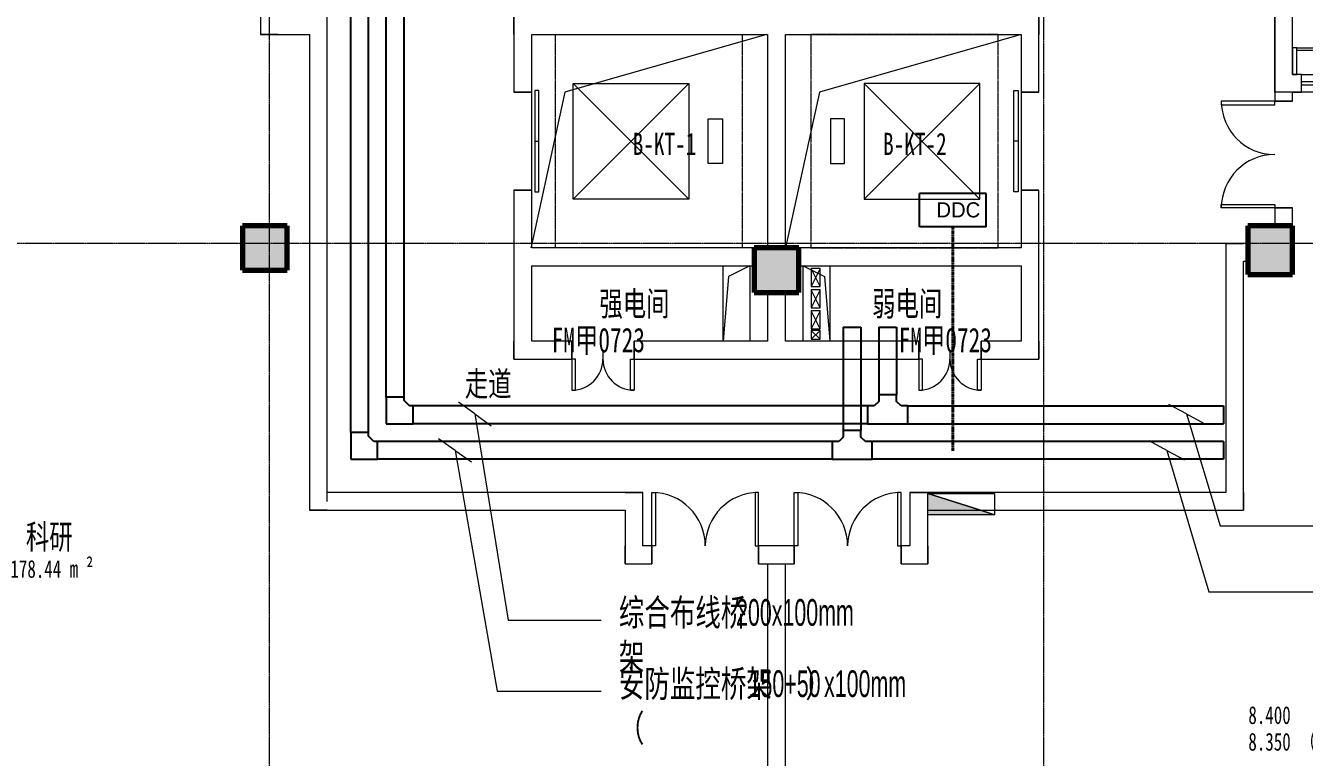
# Model space of a CAD drawing. Header units: millimetres. Extents: x 168964 to 234689, y -27981 to 8299.
# Drawn here: x 197041 to 211415, y -14478 to -6250 of the extents above; entities that cross this region are included whole.
import ezdxf

# ---------------------------------------------------------------- set-up
doc = ezdxf.new("R2010")
doc.units = ezdxf.units.MM
for name, pattern in [('Dash', [6.35, 3.175, -3.175]), ('TJ Dash', [1.6, 1, -0.6]), ('轴网线', [22.24, 12.7, -3.18, 3.18, -3.18])]:
    doc.linetypes.add(name, pattern=pattern)
for name, color, linetype, lineweight in [('A-____-NOTE-TEXT', 7, 'Continuous', 5), ('A-AREA-____-IDEN', 7, 'Continuous', 5), ('A-DETL-____-OTLN', 7, 'Continuous', 5), ('A-DETL-GENF-OTLN', 7, 'Continuous', 5), ('A-DOOR-____-IDEN', 7, 'Continuous', 5), ('A-GLAZ-CWMG-MCUT', 7, 'Continuous', 13), ('A-GLAZ-CWMG-OTLN', 7, 'Continuous', 5), ('A-WALL-____-MCUT', 7, 'Continuous', 13), ('A-WALL-____-OTLN', 7, 'Continuous', 13), ('E-CABL-TRAY-OTLN', 7, 'Continuous', 35), ('E-WIRE-____-OTLN', 7, 'Continuous', 25), ('G-____-____-DIMS', 7, 'Continuous', 5), ('G-____-____-TEXT', 7, 'Continuous', 5), ('Q-SPCQ-____-OTLN', 7, 'Continuous', 5), ('S-GRID-____-OTLN', 7, 'Continuous', 5)]:
    doc.layers.add(name, color=color, linetype=linetype, lineweight=lineweight)
for name, color, linetype, lineweight, true_color in [('A-DOOR-____-MCUT', 7, 'Continuous', 13, 0x00007f), ('A-FLOR-____-OTLN', 7, 'Continuous', 13, 0x007f00), ('A-GLAZ-____-OTLN', 7, 'Continuous', 13, 0x00007f)]:
    doc.layers.add(name, color=color, linetype=linetype, lineweight=lineweight, true_color=true_color)
doc.styles.add('TJ_FangSong', font='', dxfattribs={"height": 170})
doc.styles.add('TJ_FangSong_Narrow_4', font='', dxfattribs={"width": 0.7, "height": 300})
doc.styles.add('仿宋_2', font='', dxfattribs={"width": 0.7, "height": 250})
doc.styles.add('仿宋_3', font='', dxfattribs={"width": 0.7, "height": 275})
doc.styles.add('仿宋_4', font='', dxfattribs={"width": 0.7, "height": 200})
doc.styles.get('TJ_FangSong').set_extended_font_data('TJ_FangSong')
doc.styles.get('TJ_FangSong_Narrow_4').set_extended_font_data('TJ_FangSong_Narrow')
doc.styles.get('仿宋_2').set_extended_font_data('FangSong')
doc.styles.get('仿宋_3').set_extended_font_data('FangSong')
doc.styles.get('仿宋_4').set_extended_font_data('FangSong')

# ---------------------------------------------------------------- blocks, each defined once
blk = doc.blocks.new('电梯门 - 1100mm_入口宽度-1329516-ELV_3F')
at = {"layer": 'Q-SPCQ-____-OTLN', "color": 251, "true_color": 0x515151}
for p, q in [((570, 180), (-570, 180)), ((-570, 180), (-570, 135)), ((0, 135), (0, 180)), ((570, 135), (570, 180)), ((-570, 135), (570, 135))]:
    blk.add_line(p, q, dxfattribs=at)
blk = doc.blocks.new('电梯门 - 1100mm_入口宽度-1547718-ELV_3F')
at = {"layer": 'Q-SPCQ-____-OTLN', "color": 251, "true_color": 0x515151}
for p, q in [((-570, -180), (-570, -135)), ((-570, -135), (570, -135)), ((0, -135), (0, -180)), ((570, -135), (570, -180)), ((570, -180), (-570, -180))]:
    blk.add_line(p, q, dxfattribs=at)
blk = doc.blocks.new('左右推拉窗 - C1015-1399711-ELV_3F')
at = {"layer": 'A-GLAZ-____-OTLN', "color": 251, "lineweight": 5, "true_color": 0x515151}
for p, q in [((-490, -167), (-490, 33)), ((-490, 33), (510, 33)), ((510, 33), (510, -167)), ((-490, -47), (510, -47)), ((510, -87), (-490, -87)), ((510, -167), (-490, -167))]:
    blk.add_line(p, q, dxfattribs=at)
blk = doc.blocks.new('TJ客梯 - 1300_1300 TYP2-2462570-ELV_3F')
at = {"layer": 'Q-SPCQ-____-OTLN', "color": 13, "linetype": 'TJ Dash', "true_color": 0xff5151}
for p, q in [((1200, 1050), (-1200, 1050)), ((-1200, -1050), (-1200, 1050)), ((1200, 1050), (-1200, 1050)), ((1200, 1050), (1200, -1050)), ((1200, -1050), (-1200, -1050)), ((1200, -1050), (-1200, -1050))]:
    blk.add_line(p, q, dxfattribs=at)
at = {"layer": 'Q-SPCQ-____-OTLN', "color": 131, "true_color": 0x51ffff}
for p, q in [((-650, 850), (650, -450)), ((650, 850), (-650, -450)), ((-650, -450), (-650, 850)), ((-650, 850), (650, 850)), ((650, 850), (650, -450)), ((650, -450), (-650, -450)), ((-250, -830), (-250, -670)), ((-250, -670), (250, -670)), ((250, -670), (250, -830)), ((250, -830), (-250, -830))]:
    blk.add_line(p, q, dxfattribs=at)
blk = doc.blocks.new('TJ客梯 - 1300_1300 TYP2-2462550-ELV_3F')
at = {"layer": 'Q-SPCQ-____-OTLN', "color": 13, "linetype": 'TJ Dash', "true_color": 0xff5151}
for p, q in [((1200, 1050), (-1200, 1050)), ((-1200, 1050), (-1200, -1050)), ((1200, 1050), (-1200, 1050)), ((1200, -1050), (1200, 1050)), ((1200, -1050), (-1200, -1050)), ((1200, -1050), (-1200, -1050))]:
    blk.add_line(p, q, dxfattribs=at)
at = {"layer": 'Q-SPCQ-____-OTLN', "color": 131, "true_color": 0x51ffff}
for p, q in [((250, 830), (-250, 830)), ((-250, 830), (-250, 670)), ((250, 670), (250, 830)), ((-250, 670), (250, 670)), ((-650, -850), (650, 450)), ((650, -850), (-650, 450)), ((650, 450), (-650, 450)), ((-650, 450), (-650, -850)), ((650, -850), (650, 450)), ((-650, -850), (650, -850))]:
    blk.add_line(p, q, dxfattribs=at)
blk = doc.blocks.new('矩形竖梃 - 50_300mm 长方形-V191-ELV_3F')
at = {"layer": 'A-GLAZ-CWMG-MCUT', "color": 251, "lineweight": 5, "true_color": 0x515151}
for p, q in [((-50, 0), (0, 0)), ((-50, -300), (-50, 0)), ((0, 0), (0, -300)), ((0, -300), (-50, -300))]:
    blk.add_line(p, q, dxfattribs=at)
blk = doc.blocks.new('矩形竖梃 - 30mm 正方形-V193-ELV_3F')
at = {"layer": 'A-GLAZ-CWMG-OTLN', "color": 251, "true_color": 0x515151}
for p, q in [((176850, -6500), (177950, -6500)), ((177950, -6530), (176850, -6530))]:
    blk.add_line(p, q, dxfattribs=at)
blk = doc.blocks.new('消火栓明装 - 消火栓明装-V194-ELV_3F')
at = {"layer": 'A-DETL-GENF-OTLN', "true_color": 0x888888}
blk.add_hatch(color=252, dxfattribs=at).paths.add_polyline_path([(-375, 0), (375, 0), (-375, 240), (-375, 50)], flags=0)
at = {"layer": 'A-DETL-GENF-OTLN', "color": 251, "true_color": 0x515151}
for p, q in [((-375, 240), (375, 240)), ((219, 50), (-375, 240)), ((-375, 50), (-375, 240)), ((-375, 240), (219, 50)), ((375, 240), (375, 50)), ((-375, 0), (-375, 50)), ((375, 0), (219, 50)), ((219, 50), (375, 0)), ((375, 50), (375, 0)), ((375, 0), (-375, 0))]:
    blk.add_line(p, q, dxfattribs=at)
blk = doc.blocks.new('TJ双扇平开门 - M1222-1543866-ELV_3F')
at = {"layer": 'A-DOOR-____-MCUT', "color": 251, "lineweight": 5, "true_color": 0x515151}
for p, q in [((-600, 100), (-600, 700)), ((-600, 700), (-560, 700)), ((-560, 700), (-560, 100)), ((600, 700), (560, 700)), ((560, 700), (560, 100)), ((600, 100), (600, 700)), ((-560, 100), (-600, 100)), ((560, 100), (600, 100))]:
    blk.add_line(p, q, dxfattribs=at)
at = {"layer": 'A-DOOR-____-MCUT', "color": 173, "lineweight": 5, "true_color": 0x5151be}
for centre, start, end in [((-600, 100), 0, 90), ((600, 100), 90, 180)]:
    blk.add_arc(centre, 600, start, end, dxfattribs=at)
blk = doc.blocks.new('TJ双扇平开门 - M1222-2000169-ELV_3F')
at = {"layer": 'A-DOOR-____-MCUT', "color": 251, "lineweight": 5, "true_color": 0x515151}
for p, q in [((-560, -100), (-600, -100)), ((-600, -100), (-600, -700)), ((-560, -700), (-560, -100)), ((560, -100), (600, -100)), ((560, -700), (560, -100)), ((600, -100), (600, -700)), ((-600, -700), (-560, -700)), ((600, -700), (560, -700))]:
    blk.add_line(p, q, dxfattribs=at)
at = {"layer": 'A-DOOR-____-MCUT', "color": 173, "lineweight": 5, "true_color": 0x5151be}
for centre, start, end in [((-600, -100), 270, 360), ((600, -100), 180, 270)]:
    blk.add_arc(centre, 600, start, end, dxfattribs=at)
blk = doc.blocks.new('TJ双扇平开门 - FMA0723-2632723-ELV_3F')
at = {"layer": 'A-DOOR-____-MCUT', "color": 251, "lineweight": 5, "true_color": 0x515151}
for p, q in [((-350, 100), (-350, 450)), ((-350, 450), (-310, 450)), ((-310, 450), (-310, 100)), ((350, 450), (310, 450)), ((310, 450), (310, 100)), ((350, 100), (350, 450)), ((-310, 100), (-350, 100)), ((310, 100), (350, 100))]:
    blk.add_line(p, q, dxfattribs=at)
at = {"layer": 'A-DOOR-____-MCUT', "color": 173, "lineweight": 5, "true_color": 0x5151be}
for centre, start, end in [((-350, 100), 0, 90), ((350, 100), 90, 180)]:
    blk.add_arc(centre, 350, start, end, dxfattribs=at)
blk = doc.blocks.new('YXQH_AR_B9-20_rvt-2-ELV_3F')
at = {"layer": 'A-DETL-GENF-OTLN', "true_color": 0xa1a1a1}
h = blk.add_hatch(dxfattribs=at)
h.set_pattern_fill('FP_181', color=253, style=0, pattern_type=2)
h.set_pattern_definition([(7.754, (-466.58, -204.02), (12.15805, 332.8942), [3.353, -1548.768]), (7.754, (776.34, 218.05), (12.15805, 332.8942), [3.353, -1548.768]), (9.74, (363.8, 116.2), (0.0001, 1266.291), [3.353, -588.363]), (9.74, (339.6, 204.2), (0.0001, 1266.291), [3.353, -588.363]), (68.882, (225.66, -61.6), (-140.1373, 1041.8589), [3.353, -1089.337]), (68.882, (129, -106.5), (-140.1373, 1041.8589), [3.353, -1089.337]), (56.297, (-51.2, 131.2), (-734.4827, 622.86), [3.353, -470.742]), (56.297, (137.8, 331.9), (-734.4827, 622.86), [3.353, -470.742]), (137.416, (187.59, 94.08), (-3935.054568, 3543.459496), [73.913, -9804.313]), (8.512, (90.05, 79.41), (3117.572636, 564.982686), [98.632, -5356.38]), (236.294, (133.21, 144.14), (-4467.173774, -6768.804336), [77.802, -13192.636]), (128.267, (122.16, 220.01), (-6131.736673, 7665.37486), [53.462, -17810.517]), (9.74, (48.62, 207.58), (3069.14795, 643.06413), [74.582, -10350.37]), (233.414, (89.018, 261.96), (-20834.0959632, -28103.0884394), [67.74, -56173.655]), (67.8, (40.48, -52.28), (439.74679, 1441.63531), [50.851, -3807.912]), (307.846, (0, 0), (856.01581, -814.9391), [66.124, -2950.443]), (45, (0, 0), (-176.7767, 176.7767), []), (355, (0, 0), (578.509, 689.44), [60, -660]), (7.754, (0, 0), (12.15805, 332.8942), [3.353, -1548.768]), (7.754, (517.27, 396.9), (12.15805, 332.8942), [3.353, -1548.768]), (7.754, (1048.8, 804.78), (12.15805, 332.8942), [3.353, -1548.768]), (9.74, (-323, 0), (0.0001, 1266.291), [3.353, -588.363]), (9.74, (-83.4, -219.6), (0.0001, 1266.291), [3.353, -588.363]), (9.74, (298.5, -569.5), (0.0001, 1266.291), [3.353, -588.363]), (68.882, (645.7, -553.4), (-140.1373, 1041.8589), [3.353, -1089.337]), (68.882, (-12.15, -134.3), (-140.1373, 1041.8589), [3.353, -1089.337]), (68.882, (-223, 0), (-140.1373, 1041.8589), [3.353, -1089.337]), (56.297, (0, 0), (-734.4827, 622.86), [3.353, -470.742]), (56.297, (378.7, 49.9), (-734.4827, 622.86), [3.353, -470.742]), (56.297, (1010.3, 133), (-734.4827, 622.86), [3.353, -470.742])])
h.paths.add_polyline_path([(182950, -17650), (182950, -17150), (182450, -17150), (182450, -17650)], flags=0)
h.paths.add_polyline_path([(159500, -17650), (159500, -17200), (159050, -17200), (159050, -17650)], flags=0)
h.paths.add_polyline_path([(165600, -17650), (165600, -17050), (165000, -17050), (165000, -17650)], flags=0)
h.paths.add_polyline_path([(173700, -17650), (174300, -17650), (174300, -17050), (173700, -17050)], flags=0)
h.paths.add_polyline_path([(171250, -9250), (171250, -8750), (170750, -8750), (170750, -9250)], flags=0)
h.paths.add_polyline_path([(176300, -9050), (176800, -9050), (176800, -8500), (176300, -8500)], flags=0)
h.paths.add_polyline_path([(165000, -9000), (165500, -9000), (165500, -8500), (165000, -8500)], flags=0)
h.paths.add_polyline_path([(182500, -8950), (183000, -8950), (183000, -8450), (182500, -8450)], flags=0)
h.paths.add_polyline_path([(156850, -8950), (156850, -8450), (156350, -8450), (156350, -8950)], flags=0)
h.paths.add_polyline_path([(182550, -7000), (182950, -7000), (182950, -6500), (182550, -6500)], flags=0)
h.paths.add_polyline_path([(168050, -1530), (168250, -1530), (168250, -1130), (168050, -1130)], flags=0)
h.paths.add_polyline_path([(171100, -1530), (171100, -1130), (170900, -1130), (170900, -1530)], flags=0)
h.paths.add_polyline_path([(173950, -1530), (173950, -1130), (173750, -1130), (173750, -1530), (173792.8, -1530)], flags=0)
h.paths.add_polyline_path([(176800, -350), (176800, 250), (176200, 250), (176200, -350)], flags=0)
h.paths.add_polyline_path([(165000, -250), (165500, -250), (165500, 250), (165000, 250)], flags=0)
h.paths.add_polyline_path([(156850, -250), (156850, 250), (156350, 250), (156350, -250)], flags=0)
h.paths.add_polyline_path([(173950, -150), (173950, 250), (173750, 250), (173750, -150), (173792.8, -150)], flags=0)
h.paths.add_polyline_path([(168250, -150), (168250, 250), (168050, 250), (168050, -150)], flags=0)
h.paths.add_polyline_path([(170900, -150), (171100, -150), (171100, 250), (170900, 250)], flags=0)
at = {"color": 251, "lineweight": 5, "true_color": 0x515151}
for p, q in [((170890, -6350), (168623.2, -7000)), ((173750, -6350), (171483.2, -7000)), ((168623.2, -7000), (168250, -8704.3)), ((171483.2, -7000), (171100, -8750)), ((168250, -8704.3), (168240, -8750)), ((170700, -8950), (170459.6, -9070.4)), ((171300, -8950), (171540.4, -9070.4)), ((170459.6, -9070.4), (170400, -9800)), ((171540.4, -9070.4), (171600, -9800))]:
    blk.add_line(p, q, dxfattribs=at)
at = {"layer": 'A-DETL-____-OTLN', "color": 160, "lineweight": 70, "true_color": 0x4444ff}
for p, q in [((165500, -8500), (165000, -8500)), ((165000, -8500), (165000, -9000)), ((165500, -9000), (165500, -8500)), ((176800, -8500), (176300, -8500)), ((176300, -8500), (176300, -9050)), ((176800, -9050), (176800, -8500)), ((171250, -8750), (170750, -8750)), ((170750, -8750), (170750, -9250)), ((171250, -9250), (171250, -8750)), ((165000, -9000), (165500, -9000)), ((176300, -9050), (176800, -9050)), ((170750, -9250), (171250, -9250))]:
    blk.add_line(p, q, dxfattribs=at)
at = {"layer": 'A-DOOR-____-IDEN', "color": 160, "lineweight": 13, "true_color": 0x4444ff}
for p, q in [((169050, -9900), (169050, -10042.3)), ((172950, -9900), (172950, -10042.3))]:
    blk.add_line(p, q, dxfattribs=at)
at = {"layer": 'A-FLOR-____-OTLN', "color": 8, "lineweight": 5, "true_color": 0x7f7f7f}
for p, q in [((176600, -7000), (176600, -4750)), ((168250, -6350), (170900, -6350)), ((168250, -7000), (168250, -6350)), ((170900, -6350), (170900, -8750)), ((171100, -6350), (173750, -6350)), ((171100, -8750), (171100, -6350)), ((173750, -6350), (173750, -7000)), ((168250, -8100), (168250, -7000)), ((173750, -7000), (173750, -8100)), ((176900, -7000), (176600, -7000)), ((168250, -8750), (168250, -8100)), ((173750, -8100), (173750, -8750)), ((170750, -8750), (168250, -8750)), ((170900, -8750), (170750, -8750)), ((171250, -8750), (171100, -8750)), ((173750, -8750), (171250, -8750)), ((170400, -9800), (170400, -8950)), ((170400, -8950), (170700, -8950)), ((170700, -8950), (170700, -9800)), ((171300, -8950), (171600, -8950)), ((171300, -9800), (171300, -8950)), ((171600, -8950), (171600, -9800)), ((170700, -9800), (170400, -9800)), ((171600, -9800), (171300, -9800))]:
    blk.add_line(p, q, dxfattribs=at)
at = {"layer": 'A-WALL-____-MCUT', "color": 251, "lineweight": 5, "true_color": 0x515151}
for p, q in [((176800, -6800), (176800, -1350)), ((176600, -4750), (176600, -7100)), ((165200, -6050), (165200, -6350)), ((165950, -11500), (165950, -6150)), ((168050, -6150), (168050, -6350)), ((173950, -6350), (173950, -6150)), ((165200, -6350), (165400, -6350)), ((165400, -6350), (165750, -6350)), ((165750, -6350), (165750, -11600)), ((168050, -6350), (168050, -7000)), ((168250, -6350), (170900, -6350)), ((168250, -7000), (168250, -6350)), ((170900, -6350), (170900, -8750)), ((171100, -6350), (173750, -6350)), ((171100, -8750), (171100, -6350)), ((173750, -6350), (173750, -7000)), ((173950, -7000), (173950, -6350)), ((176900, -6800), (176800, -6800)), ((168050, -7000), (168250, -7000)), ((173750, -7000), (173950, -7000)), ((176800, -7000), (176900, -7000)), ((176800, -7100), (176800, -7000)), ((176600, -7100), (176800, -7100)), ((168250, -8100), (168050, -8100)), ((168050, -8100), (168050, -8850)), ((168250, -8750), (168250, -8100)), ((173950, -8100), (173750, -8100)), ((173750, -8100), (173750, -8750)), ((173950, -9800), (173950, -8100)), ((176800, -8300), (176600, -8300)), ((176600, -8300), (176600, -8500)), ((176800, -8500), (176800, -8300)), ((170750, -8750), (168250, -8750)), ((173750, -8750), (171250, -8750)), ((176250, -8700), (176050, -8700)), ((176050, -8700), (176050, -11500)), ((176300, -8700), (176250, -8700)), ((168050, -8850), (168050, -9800)), ((176250, -11500), (176250, -8900)), ((176250, -8900), (176300, -8900)), ((168250, -8950), (170750, -8950)), ((168250, -9800), (168250, -8950)), ((171250, -8950), (173750, -8950)), ((173750, -8950), (173750, -9800)), ((170900, -9250), (170900, -9800)), ((171100, -9800), (171100, -9250)), ((168050, -9800), (168050, -10000)), ((168700, -9800), (168250, -9800)), ((168700, -10000), (168700, -9800)), ((170900, -9800), (169400, -9800)), ((169400, -9800), (169400, -10000)), ((172600, -9800), (171100, -9800)), ((172600, -10000), (172600, -9800)), ((173750, -9800), (173300, -9800)), ((173300, -9800), (173300, -10000)), ((173950, -10000), (173950, -9800)), ((168050, -10000), (168700, -10000)), ((169400, -10000), (172600, -10000)), ((173300, -10000), (173950, -10000)), ((165750, -11600), (165750, -11700)), ((169300, -11500), (165950, -11500)), ((169500, -11500), (169300, -11500)), ((169500, -12100), (169500, -11500)), ((172500, -11500), (172500, -12100)), ((172700, -11500), (172500, -11500)), ((176050, -11500), (172700, -11500)), ((176250, -11700), (176250, -11500)), ((165750, -11700), (165950, -11700)), ((165950, -11700), (169300, -11700)), ((169300, -11700), (169300, -12100)), ((172700, -11700), (176250, -11700)), ((172700, -12100), (172700, -11700)), ((169300, -12100), (169300, -12300)), ((169600, -12100), (169500, -12100)), ((169600, -12300), (169600, -12100)), ((170900, -12100), (170800, -12100)), ((170800, -12100), (170800, -12300)), ((171200, -12100), (170900, -12100)), ((171200, -12300), (171200, -12100)), ((172500, -12100), (172400, -12100)), ((172400, -12100), (172400, -12300)), ((172700, -12300), (172700, -12100)), ((169300, -12300), (169600, -12300)), ((170800, -12300), (170900, -12300)), ((170900, -12300), (170900, -20100)), ((171100, -12300), (171200, -12300)), ((171100, -20100), (171100, -12300)), ((172400, -12300), (172700, -12300))]:
    blk.add_line(p, q, dxfattribs=at)
at = {"layer": 'A-WALL-____-OTLN', "color": 251, "lineweight": 5, "true_color": 0x515151}
for p, q in [((176800, -6500), (176800, -1350)), ((176600, -4750), (176600, -7100)), ((165200, -6050), (165200, -6350)), ((165950, -11500), (165950, -6150)), ((168050, -6350), (168050, -6150)), ((173950, -6150), (173950, -6350)), ((165400, -6350), (165200, -6350)), ((165400, -6350), (165750, -6350)), ((165750, -6350), (165750, -11600)), ((168050, -6350), (168050, -7000)), ((168250, -6350), (170900, -6350)), ((168250, -7000), (168250, -6350)), ((170900, -6350), (170900, -8750)), ((171100, -6350), (173750, -6350)), ((171100, -8750), (171100, -6350)), ((173750, -6350), (173750, -7000)), ((173950, -7000), (173950, -6350)), ((176800, -6800), (176800, -6500)), ((176850, -6800), (176800, -6800)), ((176900, -6800), (176850, -6800)), ((168250, -7000), (168050, -7000)), ((173950, -7000), (173750, -7000)), ((176800, -7000), (176900, -7000)), ((176800, -7100), (176800, -7000)), ((176800, -7100), (176600, -7100)), ((168050, -8100), (168250, -8100)), ((168050, -8100), (168050, -8850)), ((168250, -8750), (168250, -8100)), ((173750, -8100), (173950, -8100)), ((173750, -8100), (173750, -8750)), ((173950, -9800), (173950, -8100)), ((176600, -8300), (176800, -8300)), ((176600, -8300), (176600, -8500)), ((176800, -8500), (176800, -8300)), ((170750, -8750), (168250, -8750)), ((170900, -8750), (170750, -8750)), ((171250, -8750), (171100, -8750)), ((173750, -8750), (171250, -8750)), ((176050, -8700), (176250, -8700)), ((176050, -8700), (176050, -11500)), ((176300, -8700), (176250, -8700)), ((168050, -8850), (168050, -9800)), ((176250, -11500), (176250, -8900)), ((176250, -8900), (176300, -8900)), ((168250, -8950), (170750, -8950)), ((168250, -9800), (168250, -8950)), ((171250, -8950), (173750, -8950)), ((173750, -8950), (173750, -9800)), ((170900, -9250), (170900, -9800)), ((171100, -9800), (171100, -9250)), ((168050, -10000), (168050, -9800)), ((168700, -9800), (168250, -9800)), ((168700, -9800), (168700, -10000)), ((169400, -10000), (169400, -9800)), ((170900, -9800), (169400, -9800)), ((172600, -9800), (171100, -9800)), ((172600, -9800), (172600, -10000)), ((173300, -10000), (173300, -9800)), ((173750, -9800), (173300, -9800)), ((173950, -9800), (173950, -10000)), ((168050, -10000), (168700, -10000)), ((169400, -10000), (172600, -10000)), ((173300, -10000), (173950, -10000)), ((165750, -11600), (165750, -11700)), ((165950, -11600), (165950, -11500)), ((169300, -11500), (165950, -11500)), ((165950, -11600), (165950, -11500)), ((169300, -11500), (169500, -11500)), ((169500, -12100), (169500, -11500)), ((172500, -11500), (172500, -12100)), ((172500, -11500), (172700, -11500)), ((176050, -11500), (172700, -11500)), ((176250, -11500), (176250, -11700)), ((165950, -11700), (165750, -11700)), ((165950, -11700), (169300, -11700)), ((169300, -11700), (169300, -12100)), ((172700, -12100), (172700, -11750)), ((173450, -11700), (176250, -11700)), ((169300, -12300), (169300, -12100)), ((169600, -12100), (169500, -12100)), ((169600, -12100), (169600, -12300)), ((170900, -12100), (170800, -12100)), ((170800, -12300), (170800, -12100)), ((171200, -12100), (170900, -12100)), ((171200, -12100), (171200, -12300)), ((172400, -12300), (172400, -12100)), ((172500, -12100), (172400, -12100)), ((172700, -12100), (172700, -12300)), ((169300, -12300), (169600, -12300)), ((170800, -12300), (170900, -12300)), ((170900, -12300), (171100, -12300)), ((171100, -12300), (171200, -12300)), ((172400, -12300), (172700, -12300))]:
    blk.add_line(p, q, dxfattribs=at)
at = {"layer": 'S-GRID-____-OTLN', "color": 160, "linetype": '轴网线', "true_color": 0x4444ff}
for p, q in [((165300, 7499.5), (165300, -27181.2)), ((174000, 7499.5), (174000, -27181.2)), ((199020.5, -8700), (148525.8, -8700))]:
    blk.add_line(p, q, dxfattribs=at)
at = {"color": 251, "lineweight": 5, "true_color": 0x515151}
for name, p, rotation in [('TJ客梯 - 1300_1300 TYP2-2462570-ELV_3F', (169563.5, -7550), 90.00000000000124), ('TJ客梯 - 1300_1300 TYP2-2462550-ELV_3F', (172436.5, -7550), 89.99999999999878), ('电梯门 - 1100mm_入口宽度-1329516-ELV_3F', (168150, -7550), 270), ('电梯门 - 1100mm_入口宽度-1547718-ELV_3F', (173850, -7550), 270), ('TJ双扇平开门 - M1222-1543866-ELV_3F', (176700, -7700), 90), ('TJ双扇平开门 - FMA0723-2632723-ELV_3F', (169050, -9900), 180), ('TJ双扇平开门 - FMA0723-2632723-ELV_3F', (172950, -9900), 180), ('TJ双扇平开门 - M1222-2000169-ELV_3F', (170200, -12200), 180)]:
    blk.add_blockref(name, p, dxfattribs=dict(at, rotation=rotation))
at = {"color": 251, "lineweight": 5, "true_color": 0x515151, "extrusion": (0, 0, -1)}
blk.add_blockref('矩形竖梃 - 50_300mm 长方形-V191-ELV_3F', (-176800, -6500), dxfattribs=at)
at = {"color": 251, "lineweight": 5, "true_color": 0x515151}
for name, p in [('矩形竖梃 - 30mm 正方形-V193-ELV_3F', (0, 0)), ('左右推拉窗 - C1015-1399711-ELV_3F', (177390.5, -6833.1)), ('TJ双扇平开门 - M1222-1543866-ELV_3F', (171800, -12200)), ('消火栓明装 - 消火栓明装-V194-ELV_3F', (173075, -11750))]:
    blk.add_blockref(name, p, dxfattribs=at)
at = {"layer": 'A-AREA-____-IDEN', "color": 250, "true_color": 0x444444, "attachment_point": 1}
for s, insert, char_height, width, style in [('强电间', (169010.2, -9239.2), 275, 1043.797, '仿宋_3'), ('弱电间', (172075.8, -9239.2), 275, 1043.797, '仿宋_3'), ('走道', (167497.3, -10140.7), 275, 695.865, '仿宋_3'), ('科研', (162563.4, -11860), 275, 695.865, '仿宋_3'), ('\\f仿宋|b0|i0|c134|p49|;\\W.7;²', (163241.7, -12258.6), 200, 84.177, '仿宋_4'), ('178.44 m', (162389.8, -12258.6), 200, 1032.573, '仿宋_4')]:
    blk.add_mtext(s, dxfattribs=dict(at, insert=insert, char_height=char_height, width=width, style=style))
at = {"layer": 'A-DOOR-____-IDEN', "color": 250, "true_color": 0x444444, "char_height": 275, "width": 1391.729, "attachment_point": 1, "style": '仿宋_3'}
for insert in [(168473.6, -9647.8), (172373.6, -9647.8)]:
    blk.add_mtext('FM甲0723', dxfattribs=dict(at, insert=insert))
at = {"layer": 'G-____-____-DIMS', "color": 250, "true_color": 0x444444, "insert": (176304.2, -13902.1), "char_height": 200, "width": 1730.384, "attachment_point": 1, "line_spacing_factor": 0.898273, "style": '仿宋_4'}
blk.add_mtext('8.400\\P8.350 （结构）', dxfattribs=at)
at = {"layer": 'G-____-____-TEXT', "color": 250, "true_color": 0x444444, "char_height": 250, "width": 942.785, "attachment_point": 1, "style": '仿宋_2'}
for s, insert in [('B-KT-1', (169384.6, -7455.6)), ('B-KT-2', (172199, -7455.6))]:
    blk.add_mtext(s, dxfattribs=dict(at, insert=insert))
blk = doc.blocks.new('槽式电缆桥架水平弯通 ELV R50 - ELV_SAS安防监控-3024197-ELV_3F')
at = {"layer": 'E-CABL-TRAY-OTLN', "color": 150, "lineweight": 25, "true_color": 0x0080ff}
for p, q in [((-100, 159), (-159, 100)), ((100, 200), (-100, 200)), ((-100, 200), (-100, 159)), ((100, -100), (100, 200)), ((-159, 100), (-200, 100)), ((-200, 100), (-200, -100)), ((-200, -100), (100, -100))]:
    blk.add_line(p, q, dxfattribs=at)
blk = doc.blocks.new('槽式电缆桥架水平三通 ELV R50 - ELV_SAS安防监控-3024217-ELV_3F')
at = {"layer": 'E-CABL-TRAY-OTLN', "color": 150, "lineweight": 25, "true_color": 0x0080ff}
for p, q in [((225, 100), (-225, 100)), ((-225, 100), (-225, -100)), ((225, -100), (225, 100)), ((-225, -100), (-150, -100)), ((-150, -100), (-100, -150)), ((100, -150), (150, -100)), ((150, -100), (225, -100)), ((-100, -150), (-100, -225)), ((-100, -225), (100, -225)), ((100, -225), (100, -150))]:
    blk.add_line(p, q, dxfattribs=at)
blk = doc.blocks.new('槽式电缆桥架水平弯通 ELV R50 - ELV_PDS综合布线-3024243-ELV_3F')
at = {"layer": 'E-CABL-TRAY-OTLN', "color": 216, "lineweight": 25, "true_color": 0x800080}
for p, q in [((-100, 159), (-159, 100)), ((100, 200), (-100, 200)), ((-100, 200), (-100, 159)), ((100, -100), (100, 200)), ((-159, 100), (-200, 100)), ((-200, 100), (-200, -100)), ((-200, -100), (100, -100))]:
    blk.add_line(p, q, dxfattribs=at)
blk = doc.blocks.new('槽式电缆桥架水平三通 ELV R50 - ELV_PDS综合布线-3024247-ELV_3F')
at = {"layer": 'E-CABL-TRAY-OTLN', "color": 216, "lineweight": 25, "true_color": 0x800080}
for p, q in [((225, 100), (-225, 100)), ((-225, 100), (-225, -100)), ((225, -100), (225, 100)), ((-225, -100), (-150, -100)), ((-150, -100), (-100, -150)), ((100, -150), (150, -100)), ((150, -100), (225, -100)), ((-100, -150), (-100, -225)), ((-100, -225), (100, -225)), ((100, -225), (100, -150))]:
    blk.add_line(p, q, dxfattribs=at)
blk = doc.blocks.new('YXQH_ELV_B_rvt-2-ELV_3F')
at = {"layer": 'A-____-NOTE-TEXT', "color": 4, "lineweight": 25, "true_color": 0x00ffff}
for p, q in [((173359, -8137), (172609, -8137)), ((172609, -8512), (172609, -8137)), ((173359, -8512), (173359, -8137)), ((173359, -8512), (172609, -8512))]:
    blk.add_line(p, q, dxfattribs=at)
at = {"layer": 'E-CABL-TRAY-OTLN', "color": 150, "lineweight": 25, "true_color": 0x0080ff}
for p, q in [((166215, -6050), (166415, -6050)), ((166215, -10826), (166215, -6050)), ((166415, -10826), (166415, -6050)), ((171750, -9641), (171950, -9641)), ((171750, -9641), (171750, -10801)), ((171950, -9641), (171950, -10801)), ((166415, -10826), (166215, -10826)), ((171950, -10801), (171750, -10801)), ((166515, -11126), (166515, -10926)), ((171625, -10926), (166515, -10926)), ((171625, -10926), (171625, -11126)), ((172075, -11126), (172075, -10926)), ((176025, -10926), (172075, -10926)), ((176025, -10926), (176025, -11126)), ((171625, -11126), (166515, -11126)), ((176025, -11126), (172075, -11126))]:
    blk.add_line(p, q, dxfattribs=at)
at = {"layer": 'E-CABL-TRAY-OTLN', "color": 216, "lineweight": 25, "true_color": 0x800080}
for p, q in [((166615, -6050), (166815, -6050)), ((166615, -10426), (166615, -6050)), ((166815, -10426), (166815, -6050)), ((172150, -9641), (172350, -9641)), ((172150, -9641), (172150, -10401)), ((172350, -9641), (172350, -10401)), ((166815, -10426), (166615, -10426)), ((172350, -10401), (172150, -10401)), ((166915, -10726), (166915, -10526)), ((172025, -10526), (166915, -10526)), ((172025, -10526), (172025, -10726)), ((172475, -10726), (172475, -10526)), ((172475, -10526), (176025, -10526)), ((176025, -10526), (176025, -10726)), ((172025, -10726), (166915, -10726)), ((172475, -10726), (176025, -10726))]:
    blk.add_line(p, q, dxfattribs=at)
at = {"layer": 'E-CABL-TRAY-OTLN', "color": 190, "lineweight": 9, "true_color": 0x8000ff}
for p, q in [((171490, -8983), (171390, -9183)), ((171490, -9183), (171390, -8983)), ((171490, -8983), (171390, -8983)), ((171390, -8983), (171390, -9183)), ((171490, -9183), (171490, -8983)), ((171390, -9183), (171490, -9183))]:
    blk.add_line(p, q, dxfattribs=at)
at = {"layer": 'E-CABL-TRAY-OTLN', "color": 216, "lineweight": 9, "true_color": 0x800080}
for p, q in [((171490, -9222), (171390, -9422)), ((171490, -9422), (171390, -9222)), ((171490, -9222), (171390, -9222)), ((171390, -9222), (171390, -9422)), ((171490, -9422), (171490, -9222)), ((171390, -9422), (171490, -9422))]:
    blk.add_line(p, q, dxfattribs=at)
at = {"layer": 'E-CABL-TRAY-OTLN', "color": 150, "lineweight": 9, "true_color": 0x0080ff}
for p, q in [((171490, -9459), (171390, -9659)), ((171490, -9659), (171390, -9459)), ((171490, -9459), (171390, -9459)), ((171390, -9459), (171390, -9659)), ((171490, -9659), (171490, -9459)), ((171390, -9659), (171490, -9659)), ((171490, -9677), (171390, -9777)), ((171490, -9777), (171390, -9677)), ((171490, -9677), (171390, -9677)), ((171390, -9677), (171390, -9777)), ((171490, -9777), (171490, -9677)), ((171390, -9777), (171490, -9777))]:
    blk.add_line(p, q, dxfattribs=at)
at = {"layer": 'E-WIRE-____-OTLN', "color": 1, "linetype": 'Dash', "lineweight": 40, "true_color": 0xff0000}
blk.add_line((172984, -8512), (172984, -11030), dxfattribs=at)
at = {"layer": 'G-____-____-TEXT', "lineweight": 13}
for p, q in [((167609, -10617), (167426, -10484)), ((167609, -10617), (167793, -10749)), ((167609, -10617), (167986, -12934)), ((175609, -10617), (175410, -10509)), ((175609, -10617), (175808, -10724)), ((175609, -10617), (175986, -11876)), ((167387, -11026), (167202, -10896)), ((175387, -11026), (175188, -10918)), ((167387, -11026), (167572, -11156)), ((167387, -11026), (167861, -13735)), ((175387, -11026), (175586, -11133)), ((175387, -11026), (175861, -12615)), ((175986, -11876), (177029, -11876)), ((175861, -12615), (177029, -12615)), ((167986, -12934), (169029, -12934)), ((167861, -13735), (169029, -13735))]:
    blk.add_line(p, q, dxfattribs=at)
at = {"color": 216, "lineweight": 60, "true_color": 0x800080}
for name, p, rotation in [('槽式电缆桥架水平弯通 ELV R50 - ELV_PDS综合布线-3024243-ELV_3F', (166715, -10626), 270), ('槽式电缆桥架水平三通 ELV R50 - ELV_PDS综合布线-3024247-ELV_3F', (172250, -10626), 180), ('槽式电缆桥架水平弯通 ELV R50 - ELV_SAS安防监控-3024197-ELV_3F', (166315, -11026), 270), ('槽式电缆桥架水平三通 ELV R50 - ELV_SAS安防监控-3024217-ELV_3F', (171850, -11026), 180)]:
    blk.add_blockref(name, p, dxfattribs=dict(at, rotation=rotation))
at = {"layer": 'A-____-NOTE-TEXT', "lineweight": 13, "insert": (172798, -8237), "char_height": 170, "width": 456.96, "attachment_point": 1, "style": 'TJ_FangSong'}
blk.add_mtext('DDC', dxfattribs=at)
at = {"layer": 'G-____-____-TEXT', "lineweight": 13, "char_height": 300, "attachment_point": 1, "style": 'TJ_FangSong_Narrow_4'}
for s, insert, width in [('综合布线桥架', (177229, -11641), 1515.19), (' 200x100mm', (178479, -11641), 1335.61), ('安防监控桥架（', (177229, -12379), 1767.72), ('\\fTJ_FangSong_Narrow|b0|i0|c134|p2|;\\W.7;）', (179326, -12379), 252.53), ('150+50', (178687, -12379), 774.43), ('x100mm', (179535, -12379), 802.49), ('综合布线桥架', (169229, -12698), 1515.19), (' 200x100mm', (170479, -12698), 1335.61), ('安防监控桥架（', (169229, -13499), 1767.72), ('150+50', (170687, -13499), 774.43), ('\\fTJ_FangSong_Narrow|b0|i0|c134|p2|;\\W.7;）', (171326, -13499), 252.53), ('x100mm', (171535, -13499), 802.49)]:
    blk.add_mtext(s, dxfattribs=dict(at, insert=insert, width=width))

msp = doc.modelspace()

# ---------------------------------------------------------------- block references
at = {"lineweight": 5}
for name in ['YXQH_AR_B9-20_rvt-2-ELV_3F', 'YXQH_ELV_B_rvt-2-ELV_3F']:
    msp.add_blockref(name, (34481, 0), dxfattribs=at)

doc.saveas('drawing.dxf')
